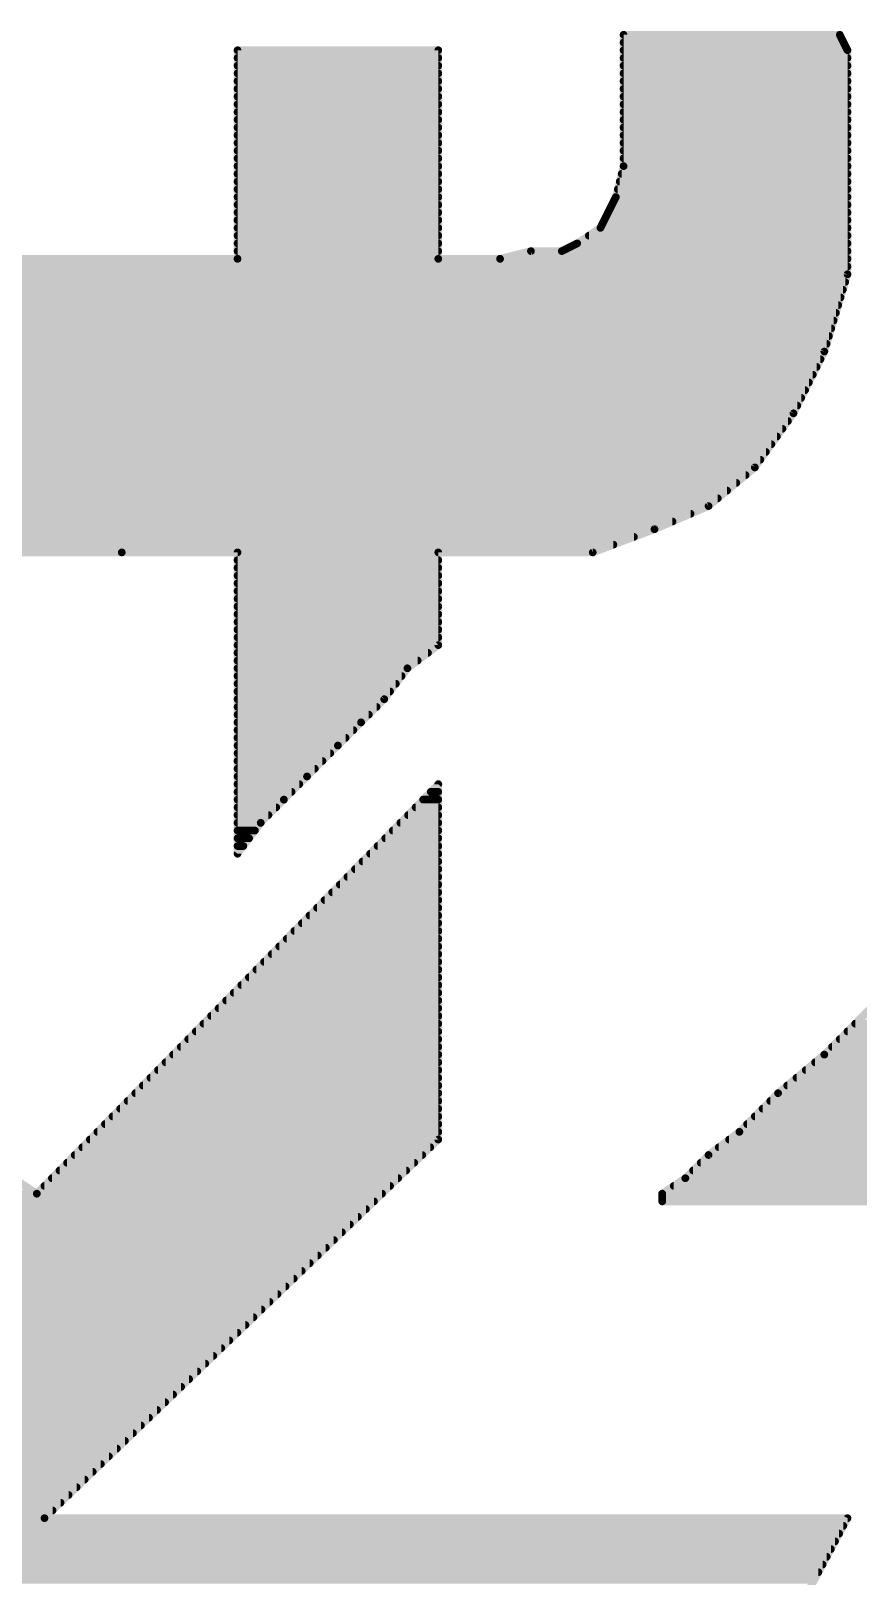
# Model space of a CAD drawing. Extents: x -16 to 96, y -18 to 53.
# Drawn here: x 41.202 to 42.274, y 26.695 to 28.695 of the extents above; entities that cross this region are included whole.
import ezdxf

# ---------------------------------------------------------------- set-up
doc = ezdxf.new("R2010")
doc.units = 0
doc.layers.add('22', color=40, linetype='CONTINUOUS')

msp = doc.modelspace()

# ---------------------------------------------------------------- linework, layer by layer
at = {"layer": '22', "const_width": 0.01}
for points in [[(42.25, 28.69), (41.97, 28.69)], [(41.97, 28.69), (41.97, 28.52)], [(41.97, 28.68), (42.255, 28.68)], [(42.26, 28.67), (42.25, 28.69)], [(41.73, 28.67), (41.47, 28.67)], [(41.47, 28.67), (41.47, 28.4)], [(41.47, 28.66), (41.73, 28.66)], [(41.73, 28.4), (41.73, 28.67)], [(41.97, 28.67), (42.26, 28.67)], [(41.97, 28.66), (42.26, 28.66)], [(42.26, 28.38), (42.26, 28.67)], [(41.47, 28.65), (41.73, 28.65)], [(41.47, 28.64), (41.73, 28.64)], [(41.97, 28.65), (42.26, 28.65)], [(41.97, 28.64), (42.26, 28.64)], [(41.47, 28.63), (41.73, 28.63)], [(41.47, 28.62), (41.73, 28.62)], [(41.97, 28.63), (42.26, 28.63)], [(41.97, 28.62), (42.26, 28.62)], [(41.47, 28.61), (41.73, 28.61)], [(41.47, 28.6), (41.73, 28.6)], [(41.97, 28.61), (42.26, 28.61)], [(41.97, 28.6), (42.26, 28.6)], [(41.47, 28.59), (41.73, 28.59)], [(41.47, 28.58), (41.73, 28.58)], [(41.97, 28.59), (42.26, 28.59)], [(41.97, 28.58), (42.26, 28.58)], [(41.47, 28.57), (41.73, 28.57)], [(41.47, 28.56), (41.73, 28.56)], [(41.97, 28.57), (42.26, 28.57)], [(41.97, 28.56), (42.26, 28.56)], [(41.47, 28.55), (41.73, 28.55)], [(41.47, 28.54), (41.73, 28.54)], [(41.97, 28.55), (42.26, 28.55)], [(41.97, 28.54), (42.26, 28.54)], [(41.47, 28.53), (41.73, 28.53)], [(41.47, 28.52), (41.73, 28.52)], [(41.97, 28.52), (41.96, 28.48)], [(41.97, 28.53), (42.26, 28.53)], [(41.97, 28.52), (42.26, 28.52)], [(41.47, 28.51), (41.73, 28.51)], [(41.47, 28.5), (41.73, 28.5)], [(41.965, 28.5), (42.26, 28.5)], [(41.9675, 28.51), (42.26, 28.51)], [(41.47, 28.49), (41.73, 28.49)], [(41.47, 28.48), (41.73, 28.48)], [(41.96, 28.48), (41.95, 28.46)], [(41.96, 28.48), (42.26, 28.48)], [(41.9625, 28.49), (42.26, 28.49)], [(41.47, 28.47), (41.73, 28.47)], [(41.47, 28.46), (41.73, 28.46)], [(41.95, 28.46), (41.94, 28.44)], [(41.95, 28.46), (42.26, 28.46)], [(41.955, 28.47), (42.26, 28.47)], [(41.47, 28.45), (41.73, 28.45)], [(41.47, 28.44), (41.73, 28.44)], [(41.94, 28.44), (41.91, 28.42)], [(41.94, 28.44), (42.26, 28.44)], [(41.945, 28.45), (42.26, 28.45)], [(41.47, 28.43), (41.73, 28.43)], [(41.47, 28.42), (41.73, 28.42)], [(41.91, 28.42), (41.89, 28.41)], [(41.91, 28.42), (42.26, 28.42)], [(41.925, 28.43), (42.26, 28.43)], [(41.47, 28.4), (40.31, 28.4)], [(41.47, 28.41), (41.73, 28.41)], [(41.47, 28.4), (41.73, 28.4)], [(41.81, 28.4), (41.73, 28.4)], [(41.85, 28.41), (41.81, 28.4)], [(41.81, 28.4), (42.26, 28.4)], [(41.89, 28.41), (41.85, 28.41)], [(41.89, 28.41), (42.26, 28.41)], [(40.31, 28.39), (42.26, 28.39)], [(40.31, 28.38), (42.26, 28.38)], [(42.23, 28.28), (42.26, 28.38)], [(40.31, 28.37), (42.257, 28.37)], [(40.31, 28.36), (42.254, 28.36)], [(40.31, 28.35), (42.251, 28.35)], [(40.31, 28.34), (42.248, 28.34)], [(40.31, 28.33), (42.245, 28.33)], [(40.31, 28.32), (42.242, 28.32)], [(40.31, 28.31), (42.239, 28.31)], [(40.31, 28.3), (42.236, 28.3)], [(40.31, 28.29), (42.233, 28.29)], [(40.31, 28.28), (42.23, 28.28)], [(42.19, 28.2), (42.23, 28.28)], [(40.31, 28.27), (42.225, 28.27)], [(40.31, 28.26), (42.22, 28.26)], [(40.31, 28.25), (42.215, 28.25)], [(40.31, 28.24), (42.21, 28.24)], [(40.31, 28.23), (42.205, 28.23)], [(40.31, 28.22), (42.2, 28.22)], [(40.31, 28.21), (42.195, 28.21)], [(40.31, 28.2), (42.19, 28.2)], [(42.14, 28.13), (42.19, 28.2)], [(40.31, 28.19), (42.1829, 28.19)], [(40.31, 28.18), (42.1757, 28.18)], [(40.31, 28.17), (42.1686, 28.17)], [(40.31, 28.16), (42.1614, 28.16)], [(40.31, 28.15), (42.1543, 28.15)], [(40.31, 28.14), (42.1471, 28.14)], [(40.31, 28.13), (42.14, 28.13)], [(40.31, 28.12), (42.128, 28.12)], [(42.08, 28.08), (42.14, 28.13)], [(40.31, 28.11), (42.116, 28.11)], [(40.31, 28.1), (42.104, 28.1)], [(40.31, 28.09), (42.092, 28.09)], [(40.31, 28.08), (42.08, 28.08)], [(42.01, 28.05), (42.08, 28.08)], [(40.31, 28.07), (42.0567, 28.07)], [(40.31, 28.06), (42.0333, 28.06)], [(40.31, 28.05), (42.01, 28.05)], [(40.31, 28.04), (41.9833, 28.04)], [(41.93, 28.02), (42.01, 28.05)], [(40.31, 28.03), (41.9567, 28.03)], [(40.31, 28.02), (41.32, 28.02)], [(40.31, 28.02), (41.93, 28.02)], [(41.32, 28.02), (41.47, 28.02)], [(41.47, 28.02), (41.47, 27.63)], [(41.73, 27.9), (41.73, 28.02)], [(41.73, 28.02), (41.93, 28.02)], [(41.47, 28.01), (41.73, 28.01)], [(41.47, 28), (41.73, 28)], [(41.47, 27.99), (41.73, 27.99)], [(41.47, 27.98), (41.73, 27.98)], [(41.47, 27.97), (41.73, 27.97)], [(41.47, 27.96), (41.73, 27.96)], [(41.47, 27.95), (41.73, 27.95)], [(41.47, 27.94), (41.73, 27.94)], [(41.47, 27.93), (41.73, 27.93)], [(41.47, 27.92), (41.73, 27.92)], [(41.47, 27.91), (41.73, 27.91)], [(41.47, 27.9), (41.73, 27.9)], [(41.69, 27.87), (41.73, 27.9)], [(41.47, 27.89), (41.7167, 27.89)], [(41.47, 27.88), (41.7033, 27.88)], [(41.47, 27.87), (41.69, 27.87)], [(41.47, 27.86), (41.6825, 27.86)], [(41.66, 27.83), (41.69, 27.87)], [(41.47, 27.85), (41.675, 27.85)], [(41.47, 27.84), (41.6675, 27.84)], [(41.47, 27.83), (41.66, 27.83)], [(41.47, 27.82), (41.65, 27.82)], [(41.63, 27.8), (41.66, 27.83)], [(41.47, 27.81), (41.64, 27.81)], [(41.47, 27.8), (41.63, 27.8)], [(41.6, 27.77), (41.63, 27.8)], [(41.21, 27.19), (40.31, 27.78)], [(41.47, 27.79), (41.62, 27.79)], [(41.47, 27.78), (41.61, 27.78)], [(41.47, 27.77), (41.6, 27.77)], [(41.47, 27.76), (41.59, 27.76)], [(41.56, 27.73), (41.6, 27.77)], [(41.47, 27.75), (41.58, 27.75)], [(41.47, 27.74), (41.57, 27.74)], [(41.73, 27.72), (41.21, 27.19)], [(41.47, 27.73), (41.56, 27.73)], [(41.47, 27.72), (41.55, 27.72)], [(41.53, 27.7), (41.56, 27.73)], [(41.73, 27.26), (41.73, 27.72)], [(41.47, 27.71), (41.54, 27.71)], [(41.47, 27.7), (41.53, 27.7)], [(41.5, 27.67), (41.53, 27.7)], [(41.7104, 27.7), (41.73, 27.7)], [(41.7202, 27.71), (41.73, 27.71)], [(41.47, 27.69), (41.52, 27.69)], [(41.47, 27.68), (41.51, 27.68)], [(41.6908, 27.68), (41.73, 27.68)], [(41.7006, 27.69), (41.73, 27.69)], [(41.47, 27.63), (41.5, 27.67)], [(41.47, 27.67), (41.5, 27.67)], [(41.47, 27.66), (41.4925, 27.66)], [(41.6711, 27.66), (41.73, 27.66)], [(41.6809, 27.67), (41.73, 27.67)], [(41.47, 27.65), (41.485, 27.65)], [(41.47, 27.64), (41.4775, 27.64)], [(41.6515, 27.64), (41.73, 27.64)], [(41.6613, 27.65), (41.73, 27.65)], [(41.6319, 27.62), (41.73, 27.62)], [(41.6417, 27.63), (41.73, 27.63)], [(41.6123, 27.6), (41.73, 27.6)], [(41.6221, 27.61), (41.73, 27.61)], [(41.5926, 27.58), (41.73, 27.58)], [(41.6025, 27.59), (41.73, 27.59)], [(41.573, 27.56), (41.73, 27.56)], [(41.5828, 27.57), (41.73, 27.57)], [(41.5534, 27.54), (41.73, 27.54)], [(41.5632, 27.55), (41.73, 27.55)], [(41.5338, 27.52), (41.73, 27.52)], [(41.5436, 27.53), (41.73, 27.53)], [(41.5142, 27.5), (41.73, 27.5)], [(41.524, 27.51), (41.73, 27.51)], [(41.4945, 27.48), (41.73, 27.48)], [(41.5043, 27.49), (41.73, 27.49)], [(41.4749, 27.46), (41.73, 27.46)], [(41.4847, 27.47), (41.73, 27.47)], [(41.4553, 27.44), (41.73, 27.44)], [(41.4651, 27.45), (41.73, 27.45)], [(41.4357, 27.42), (41.73, 27.42)], [(41.4455, 27.43), (41.73, 27.43)], [(42.23, 27.37), (42.29, 27.43)], [(41.416, 27.4), (41.73, 27.4)], [(41.4259, 27.41), (41.73, 27.41)], [(42.26, 27.4), (43.722, 27.4)], [(42.27, 27.41), (43.726, 27.41)], [(41.3964, 27.38), (41.73, 27.38)], [(41.4062, 27.39), (41.73, 27.39)], [(42.24, 27.38), (43.714, 27.38)], [(42.25, 27.39), (43.718, 27.39)], [(41.3768, 27.36), (41.73, 27.36)], [(41.3866, 27.37), (41.73, 27.37)], [(42.17, 27.32), (42.23, 27.37)], [(42.218, 27.36), (43.7025, 27.36)], [(42.23, 27.37), (43.71, 27.37)], [(41.3572, 27.34), (41.73, 27.34)], [(41.367, 27.35), (41.73, 27.35)], [(42.194, 27.34), (43.6875, 27.34)], [(42.206, 27.35), (43.695, 27.35)], [(41.3376, 27.32), (41.73, 27.32)], [(41.3474, 27.33), (41.73, 27.33)], [(42.12, 27.27), (42.17, 27.32)], [(42.17, 27.32), (43.674, 27.32)], [(42.182, 27.33), (43.68, 27.33)], [(41.3179, 27.3), (41.73, 27.3)], [(41.3277, 27.31), (41.73, 27.31)], [(42.15, 27.3), (43.662, 27.3)], [(42.16, 27.31), (43.668, 27.31)], [(41.2983, 27.28), (41.73, 27.28)], [(41.3081, 27.29), (41.73, 27.29)], [(42.13, 27.28), (43.65, 27.28)], [(42.14, 27.29), (43.656, 27.29)], [(41.22, 26.77), (41.73, 27.26)], [(41.2787, 27.26), (41.73, 27.26)], [(41.2885, 27.27), (41.73, 27.27)], [(42.08, 27.24), (42.12, 27.27)], [(42.1067, 27.26), (43.6167, 27.26)], [(42.12, 27.27), (43.6333, 27.27)], [(41.2591, 27.24), (41.7092, 27.24)], [(41.2689, 27.25), (41.7196, 27.25)], [(42.05, 27.21), (42.08, 27.24)], [(42.08, 27.24), (43.58, 27.24)], [(42.0933, 27.25), (43.6, 27.25)], [(41.2394, 27.22), (41.6884, 27.22)], [(41.2492, 27.23), (41.6988, 27.23)], [(42.06, 27.22), (43.54, 27.22)], [(42.07, 27.23), (43.56, 27.23)], [(41.2198, 27.2), (41.6675, 27.2)], [(41.2296, 27.21), (41.678, 27.21)], [(42.02, 27.19), (42.05, 27.21)], [(42.035, 27.2), (43.48, 27.2)], [(42.05, 27.21), (43.51, 27.21)], [(40.5038, 27.19), (41.21, 27.19)], [(40.52, 27.18), (41.6467, 27.18)], [(41.21, 27.19), (41.6571, 27.19)], [(42.02, 27.18), (42.02, 27.19)], [(42.02, 27.19), (43.39, 27.19)], [(43.3, 27.18), (42.02, 27.18)], [(42.02, 27.18), (43.3, 27.18)], [(40.5362, 27.17), (41.6363, 27.17)], [(40.5523, 27.16), (41.6259, 27.16)], [(40.5685, 27.15), (41.6155, 27.15)], [(40.5846, 27.14), (41.6051, 27.14)], [(40.6008, 27.13), (41.5947, 27.13)], [(40.6169, 27.12), (41.5843, 27.12)], [(40.6331, 27.11), (41.5739, 27.11)], [(40.6492, 27.1), (41.5635, 27.1)], [(40.6654, 27.09), (41.5531, 27.09)], [(40.6815, 27.08), (41.5427, 27.08)], [(40.6977, 27.07), (41.5322, 27.07)], [(40.7138, 27.06), (41.5218, 27.06)], [(40.73, 27.05), (41.5114, 27.05)], [(40.7462, 27.04), (41.501, 27.04)], [(40.7623, 27.03), (41.4906, 27.03)], [(40.7785, 27.02), (41.4802, 27.02)], [(40.7946, 27.01), (41.4698, 27.01)], [(40.8108, 27), (41.4594, 27)], [(40.8269, 26.99), (41.449, 26.99)], [(40.8431, 26.98), (41.4386, 26.98)], [(40.8592, 26.97), (41.4282, 26.97)], [(40.8754, 26.96), (41.4178, 26.96)], [(40.8915, 26.95), (41.4073, 26.95)], [(40.9077, 26.94), (41.3969, 26.94)], [(40.9238, 26.93), (41.3865, 26.93)], [(40.94, 26.92), (41.3761, 26.92)], [(40.9213, 26.9), (41.3553, 26.9)], [(40.9307, 26.91), (41.3657, 26.91)], [(40.9027, 26.88), (41.3345, 26.88)], [(40.912, 26.89), (41.3449, 26.89)], [(40.884, 26.86), (41.3137, 26.86)], [(40.8933, 26.87), (41.3241, 26.87)], [(40.8653, 26.84), (41.2929, 26.84)], [(40.8747, 26.85), (41.3033, 26.85)], [(40.8467, 26.82), (41.272, 26.82)], [(40.856, 26.83), (41.2824, 26.83)], [(40.828, 26.8), (41.2512, 26.8)], [(40.8373, 26.81), (41.2616, 26.81)], [(40.8093, 26.78), (41.2304, 26.78)], [(40.8187, 26.79), (41.2408, 26.79)], [(40.31, 26.76), (42.2546, 26.76)], [(40.8, 26.77), (41.22, 26.77)], [(42.26, 26.77), (41.22, 26.77)], [(42.05, 26.38), (42.26, 26.77)], [(40.31, 26.75), (42.2492, 26.75)], [(40.31, 26.74), (42.2438, 26.74)], [(40.31, 26.73), (42.2385, 26.73)], [(40.31, 26.72), (42.2331, 26.72)], [(40.31, 26.71), (42.2277, 26.71)], [(40.31, 26.7), (42.2223, 26.7)], [(40.31, 26.69), (42.2169, 26.69)]]:
    msp.add_lwpolyline(points, dxfattribs=at)
at = {"layer": '22', "const_width": 0.005}
for points in [[(41.97, 28.6925, 1), (41.97, 28.6875)], [(41.9725, 28.69, 1), (41.9675, 28.69)], [(41.97, 28.6825, 1), (41.97, 28.6775)], [(42.2522, 28.6911, 1), (42.2478, 28.6889)], [(42.25, 28.6875, 1), (42.25, 28.6925)], [(42.255, 28.6775, 1), (42.255, 28.6825)], [(41.47, 28.6725, 1), (41.47, 28.6675)], [(41.4725, 28.67, 1), (41.4675, 28.67)], [(41.47, 28.6625, 1), (41.47, 28.6575)], [(41.7325, 28.67, 1), (41.7275, 28.67)], [(41.73, 28.6675, 1), (41.73, 28.6725)], [(41.73, 28.6575, 1), (41.73, 28.6625)], [(41.97, 28.6725, 1), (41.97, 28.6675)], [(41.97, 28.6625, 1), (41.97, 28.6575)], [(42.2625, 28.67, 1), (42.2575, 28.67)], [(42.2578, 28.6689, 1), (42.2622, 28.6711)], [(42.26, 28.6675, 1), (42.26, 28.6725)], [(42.26, 28.6575, 1), (42.26, 28.6625)], [(41.47, 28.6525, 1), (41.47, 28.6475)], [(41.47, 28.6425, 1), (41.47, 28.6375)], [(41.73, 28.6475, 1), (41.73, 28.6525)], [(41.73, 28.6375, 1), (41.73, 28.6425)], [(41.97, 28.6525, 1), (41.97, 28.6475)], [(41.97, 28.6425, 1), (41.97, 28.6375)], [(42.26, 28.6475, 1), (42.26, 28.6525)], [(42.26, 28.6375, 1), (42.26, 28.6425)], [(41.47, 28.6325, 1), (41.47, 28.6275)], [(41.47, 28.6225, 1), (41.47, 28.6175)], [(41.73, 28.6275, 1), (41.73, 28.6325)], [(41.73, 28.6175, 1), (41.73, 28.6225)], [(41.97, 28.6325, 1), (41.97, 28.6275)], [(41.97, 28.6225, 1), (41.97, 28.6175)], [(42.26, 28.6275, 1), (42.26, 28.6325)], [(42.26, 28.6175, 1), (42.26, 28.6225)], [(41.47, 28.6125, 1), (41.47, 28.6075)], [(41.47, 28.6025, 1), (41.47, 28.5975)], [(41.73, 28.6075, 1), (41.73, 28.6125)], [(41.73, 28.5975, 1), (41.73, 28.6025)], [(41.97, 28.6125, 1), (41.97, 28.6075)], [(41.97, 28.6025, 1), (41.97, 28.5975)], [(42.26, 28.6075, 1), (42.26, 28.6125)], [(42.26, 28.5975, 1), (42.26, 28.6025)], [(41.47, 28.5925, 1), (41.47, 28.5875)], [(41.47, 28.5825, 1), (41.47, 28.5775)], [(41.73, 28.5875, 1), (41.73, 28.5925)], [(41.73, 28.5775, 1), (41.73, 28.5825)], [(41.97, 28.5925, 1), (41.97, 28.5875)], [(41.97, 28.5825, 1), (41.97, 28.5775)], [(42.26, 28.5875, 1), (42.26, 28.5925)], [(42.26, 28.5775, 1), (42.26, 28.5825)], [(41.47, 28.5725, 1), (41.47, 28.5675)], [(41.47, 28.5625, 1), (41.47, 28.5575)], [(41.73, 28.5675, 1), (41.73, 28.5725)], [(41.73, 28.5575, 1), (41.73, 28.5625)], [(41.97, 28.5725, 1), (41.97, 28.5675)], [(41.97, 28.5625, 1), (41.97, 28.5575)], [(42.26, 28.5675, 1), (42.26, 28.5725)], [(42.26, 28.5575, 1), (42.26, 28.5625)], [(41.47, 28.5525, 1), (41.47, 28.5475)], [(41.47, 28.5425, 1), (41.47, 28.5375)], [(41.73, 28.5475, 1), (41.73, 28.5525)], [(41.73, 28.5375, 1), (41.73, 28.5425)], [(41.97, 28.5525, 1), (41.97, 28.5475)], [(41.97, 28.5425, 1), (41.97, 28.5375)], [(42.26, 28.5475, 1), (42.26, 28.5525)], [(42.26, 28.5375, 1), (42.26, 28.5425)], [(41.47, 28.5325, 1), (41.47, 28.5275)], [(41.47, 28.5225, 1), (41.47, 28.5175)], [(41.73, 28.5275, 1), (41.73, 28.5325)], [(41.73, 28.5175, 1), (41.73, 28.5225)], [(41.97, 28.5325, 1), (41.97, 28.5275)], [(41.97, 28.5225, 1), (41.97, 28.5175)], [(41.9675, 28.52, 1), (41.9725, 28.52)], [(41.9724, 28.5194, 1), (41.9676, 28.5206)], [(42.26, 28.5275, 1), (42.26, 28.5325)], [(42.26, 28.5175, 1), (42.26, 28.5225)], [(41.47, 28.5125, 1), (41.47, 28.5075)], [(41.47, 28.5025, 1), (41.47, 28.4975)], [(41.73, 28.5075, 1), (41.73, 28.5125)], [(41.73, 28.4975, 1), (41.73, 28.5025)], [(41.965, 28.5025, 1), (41.965, 28.4975)], [(41.9675, 28.5125, 1), (41.9675, 28.5075)], [(42.26, 28.5075, 1), (42.26, 28.5125)], [(42.26, 28.4975, 1), (42.26, 28.5025)], [(41.47, 28.4925, 1), (41.47, 28.4875)], [(41.47, 28.4825, 1), (41.47, 28.4775)], [(41.73, 28.4875, 1), (41.73, 28.4925)], [(41.73, 28.4775, 1), (41.73, 28.4825)], [(41.96, 28.4825, 1), (41.96, 28.4775)], [(41.9576, 28.4806, 1), (41.9624, 28.4794)], [(41.9622, 28.4789, 1), (41.9578, 28.4811)], [(41.9625, 28.4925, 1), (41.9625, 28.4875)], [(42.26, 28.4875, 1), (42.26, 28.4925)], [(42.26, 28.4775, 1), (42.26, 28.4825)], [(41.47, 28.4725, 1), (41.47, 28.4675)], [(41.47, 28.4625, 1), (41.47, 28.4575)], [(41.73, 28.4675, 1), (41.73, 28.4725)], [(41.73, 28.4575, 1), (41.73, 28.4625)], [(41.95, 28.4625, 1), (41.95, 28.4575)], [(41.9478, 28.4611, 1), (41.9522, 28.4589)], [(41.9522, 28.4589, 1), (41.9478, 28.4611)], [(41.955, 28.4725, 1), (41.955, 28.4675)], [(42.26, 28.4675, 1), (42.26, 28.4725)], [(42.26, 28.4575, 1), (42.26, 28.4625)], [(41.47, 28.4525, 1), (41.47, 28.4475)], [(41.47, 28.4425, 1), (41.47, 28.4375)], [(41.73, 28.4475, 1), (41.73, 28.4525)], [(41.73, 28.4375, 1), (41.73, 28.4425)], [(41.94, 28.4425, 1), (41.94, 28.4375)], [(41.9378, 28.4411, 1), (41.9422, 28.4389)], [(41.9414, 28.4379, 1), (41.9386, 28.4421)], [(41.945, 28.4525, 1), (41.945, 28.4475)], [(42.26, 28.4475, 1), (42.26, 28.4525)], [(42.26, 28.4375, 1), (42.26, 28.4425)], [(41.47, 28.4325, 1), (41.47, 28.4275)], [(41.47, 28.4225, 1), (41.47, 28.4175)], [(41.73, 28.4275, 1), (41.73, 28.4325)], [(41.73, 28.4175, 1), (41.73, 28.4225)], [(41.91, 28.4225, 1), (41.91, 28.4175)], [(41.9086, 28.4221, 1), (41.9114, 28.4179)], [(41.9111, 28.4178, 1), (41.9089, 28.4222)], [(41.925, 28.4325, 1), (41.925, 28.4275)], [(42.26, 28.4275, 1), (42.26, 28.4325)], [(42.26, 28.4175, 1), (42.26, 28.4225)], [(41.47, 28.4125, 1), (41.47, 28.4075)], [(41.47, 28.4025, 1), (41.47, 28.3975)], [(41.4675, 28.4, 1), (41.4725, 28.4)], [(41.47, 28.3975, 1), (41.47, 28.4025)], [(41.73, 28.4025, 1), (41.73, 28.3975)], [(41.7275, 28.4, 1), (41.7325, 28.4)], [(41.73, 28.4075, 1), (41.73, 28.4125)], [(41.73, 28.3975, 1), (41.73, 28.4025)], [(41.81, 28.4025, 1), (41.81, 28.3975)], [(41.8094, 28.4024, 1), (41.8106, 28.3976)], [(41.81, 28.3975, 1), (41.81, 28.4025)], [(41.85, 28.4125, 1), (41.85, 28.4075)], [(41.8506, 28.4076, 1), (41.8494, 28.4124)], [(41.89, 28.4125, 1), (41.89, 28.4075)], [(41.8889, 28.4122, 1), (41.8911, 28.4078)], [(41.89, 28.4075, 1), (41.89, 28.4125)], [(42.26, 28.4075, 1), (42.26, 28.4125)], [(42.26, 28.3975, 1), (42.26, 28.4025)], [(42.2575, 28.38, 1), (42.2625, 28.38)], [(42.2624, 28.3793, 1), (42.2576, 28.3807)], [(42.26, 28.3875, 1), (42.26, 28.3925)], [(42.26, 28.3775, 1), (42.26, 28.3825)], [(42.254, 28.3575, 1), (42.254, 28.3625)], [(42.257, 28.3675, 1), (42.257, 28.3725)], [(42.248, 28.3375, 1), (42.248, 28.3425)], [(42.251, 28.3475, 1), (42.251, 28.3525)], [(42.242, 28.3175, 1), (42.242, 28.3225)], [(42.245, 28.3275, 1), (42.245, 28.3325)], [(42.236, 28.2975, 1), (42.236, 28.3025)], [(42.239, 28.3075, 1), (42.239, 28.3125)], [(42.2276, 28.2807, 1), (42.2324, 28.2793)], [(42.2322, 28.2789, 1), (42.2278, 28.2811)], [(42.23, 28.2775, 1), (42.23, 28.2825)], [(42.233, 28.2875, 1), (42.233, 28.2925)], [(42.22, 28.2575, 1), (42.22, 28.2625)], [(42.225, 28.2675, 1), (42.225, 28.2725)], [(42.21, 28.2375, 1), (42.21, 28.2425)], [(42.215, 28.2475, 1), (42.215, 28.2525)], [(42.2, 28.2175, 1), (42.2, 28.2225)], [(42.205, 28.2275, 1), (42.205, 28.2325)], [(42.1878, 28.2011, 1), (42.1922, 28.1989)], [(42.192, 28.1985, 1), (42.188, 28.2015)], [(42.19, 28.1975, 1), (42.19, 28.2025)], [(42.195, 28.2075, 1), (42.195, 28.2125)], [(42.1757, 28.1775, 1), (42.1757, 28.1825)], [(42.1829, 28.1875, 1), (42.1829, 28.1925)], [(42.1614, 28.1575, 1), (42.1614, 28.1625)], [(42.1686, 28.1675, 1), (42.1686, 28.1725)], [(42.1471, 28.1375, 1), (42.1471, 28.1425)], [(42.1543, 28.1475, 1), (42.1543, 28.1525)], [(42.128, 28.1175, 1), (42.128, 28.1225)], [(42.138, 28.1315, 1), (42.142, 28.1285)], [(42.1416, 28.1281, 1), (42.1384, 28.1319)], [(42.14, 28.1275, 1), (42.14, 28.1325)], [(42.104, 28.0975, 1), (42.104, 28.1025)], [(42.116, 28.1075, 1), (42.116, 28.1125)], [(42.0784, 28.0819, 1), (42.0816, 28.0781)], [(42.081, 28.0777, 1), (42.079, 28.0823)], [(42.08, 28.0775, 1), (42.08, 28.0825)], [(42.092, 28.0875, 1), (42.092, 28.0925)], [(42.0333, 28.0575, 1), (42.0333, 28.0625)], [(42.0567, 28.0675, 1), (42.0567, 28.0725)], [(41.9833, 28.0375, 1), (41.9833, 28.0425)], [(42.009, 28.0523, 1), (42.011, 28.0477)], [(42.0109, 28.0477, 1), (42.0091, 28.0523)], [(42.01, 28.0475, 1), (42.01, 28.0525)], [(41.32, 28.0225, 1), (41.32, 28.0175)], [(41.32, 28.0175, 1), (41.32, 28.0225)], [(41.4725, 28.02, 1), (41.4675, 28.02)], [(41.47, 28.0175, 1), (41.47, 28.0225)], [(41.7325, 28.02, 1), (41.7275, 28.02)], [(41.73, 28.0225, 1), (41.73, 28.0175)], [(41.9291, 28.0223, 1), (41.9309, 28.0177)], [(41.93, 28.0175, 1), (41.93, 28.0225)], [(41.93, 28.0175, 1), (41.93, 28.0225)], [(41.9567, 28.0275, 1), (41.9567, 28.0325)], [(41.47, 28.0125, 1), (41.47, 28.0075)], [(41.47, 28.0025, 1), (41.47, 27.9975)], [(41.73, 28.0075, 1), (41.73, 28.0125)], [(41.73, 27.9975, 1), (41.73, 28.0025)], [(41.47, 27.9925, 1), (41.47, 27.9875)], [(41.47, 27.9825, 1), (41.47, 27.9775)], [(41.73, 27.9875, 1), (41.73, 27.9925)], [(41.73, 27.9775, 1), (41.73, 27.9825)], [(41.47, 27.9725, 1), (41.47, 27.9675)], [(41.47, 27.9625, 1), (41.47, 27.9575)], [(41.73, 27.9675, 1), (41.73, 27.9725)], [(41.73, 27.9575, 1), (41.73, 27.9625)], [(41.47, 27.9525, 1), (41.47, 27.9475)], [(41.47, 27.9425, 1), (41.47, 27.9375)], [(41.73, 27.9475, 1), (41.73, 27.9525)], [(41.73, 27.9375, 1), (41.73, 27.9425)], [(41.47, 27.9325, 1), (41.47, 27.9275)], [(41.47, 27.9225, 1), (41.47, 27.9175)], [(41.73, 27.9275, 1), (41.73, 27.9325)], [(41.73, 27.9175, 1), (41.73, 27.9225)], [(41.47, 27.9125, 1), (41.47, 27.9075)], [(41.47, 27.9025, 1), (41.47, 27.8975)], [(41.7275, 27.9, 1), (41.7325, 27.9)], [(41.7315, 27.898, 1), (41.7285, 27.902)], [(41.73, 27.9075, 1), (41.73, 27.9125)], [(41.73, 27.8975, 1), (41.73, 27.9025)], [(41.47, 27.8925, 1), (41.47, 27.8875)], [(41.47, 27.8825, 1), (41.47, 27.8775)], [(41.7033, 27.8775, 1), (41.7033, 27.8825)], [(41.7167, 27.8875, 1), (41.7167, 27.8925)], [(41.47, 27.8725, 1), (41.47, 27.8675)], [(41.47, 27.8625, 1), (41.47, 27.8575)], [(41.6825, 27.8575, 1), (41.6825, 27.8625)], [(41.6885, 27.872, 1), (41.6915, 27.868)], [(41.692, 27.8685, 1), (41.688, 27.8715)], [(41.69, 27.8675, 1), (41.69, 27.8725)], [(41.47, 27.8525, 1), (41.47, 27.8475)], [(41.47, 27.8425, 1), (41.47, 27.8375)], [(41.6675, 27.8375, 1), (41.6675, 27.8425)], [(41.675, 27.8475, 1), (41.675, 27.8525)], [(41.47, 27.8325, 1), (41.47, 27.8275)], [(41.47, 27.8225, 1), (41.47, 27.8175)], [(41.65, 27.8175, 1), (41.65, 27.8225)], [(41.658, 27.8315, 1), (41.662, 27.8285)], [(41.6618, 27.8282, 1), (41.6582, 27.8318)], [(41.66, 27.8275, 1), (41.66, 27.8325)], [(41.47, 27.8125, 1), (41.47, 27.8075)], [(41.47, 27.8025, 1), (41.47, 27.7975)], [(41.6282, 27.8018, 1), (41.6318, 27.7982)], [(41.6318, 27.7982, 1), (41.6282, 27.8018)], [(41.63, 27.7975, 1), (41.63, 27.8025)], [(41.64, 27.8075, 1), (41.64, 27.8125)], [(41.47, 27.7925, 1), (41.47, 27.7875)], [(41.47, 27.7825, 1), (41.47, 27.7775)], [(41.61, 27.7775, 1), (41.61, 27.7825)], [(41.62, 27.7875, 1), (41.62, 27.7925)], [(41.47, 27.7725, 1), (41.47, 27.7675)], [(41.47, 27.7625, 1), (41.47, 27.7575)], [(41.59, 27.7575, 1), (41.59, 27.7625)], [(41.5982, 27.7718, 1), (41.6018, 27.7682)], [(41.6018, 27.7682, 1), (41.5982, 27.7718)], [(41.6, 27.7675, 1), (41.6, 27.7725)], [(41.47, 27.7525, 1), (41.47, 27.7475)], [(41.47, 27.7425, 1), (41.47, 27.7375)], [(41.57, 27.7375, 1), (41.57, 27.7425)], [(41.58, 27.7475, 1), (41.58, 27.7525)], [(41.47, 27.7325, 1), (41.47, 27.7275)], [(41.47, 27.7225, 1), (41.47, 27.7175)], [(41.55, 27.7175, 1), (41.55, 27.7225)], [(41.5582, 27.7318, 1), (41.5618, 27.7282)], [(41.5618, 27.7282, 1), (41.5582, 27.7318)], [(41.56, 27.7275, 1), (41.56, 27.7325)], [(41.7325, 27.72, 1), (41.7275, 27.72)], [(41.7318, 27.7182, 1), (41.7282, 27.7218)], [(41.47, 27.7125, 1), (41.47, 27.7075)], [(41.47, 27.7025, 1), (41.47, 27.6975)], [(41.5282, 27.7018, 1), (41.5318, 27.6982)], [(41.5318, 27.6982, 1), (41.5282, 27.7018)], [(41.53, 27.6975, 1), (41.53, 27.7025)], [(41.54, 27.7075, 1), (41.54, 27.7125)], [(41.7104, 27.7025, 1), (41.7104, 27.6975)], [(41.7202, 27.7125, 1), (41.7202, 27.7075)], [(41.73, 27.7075, 1), (41.73, 27.7125)], [(41.73, 27.6975, 1), (41.73, 27.7025)], [(41.47, 27.6925, 1), (41.47, 27.6875)], [(41.47, 27.6825, 1), (41.47, 27.6775)], [(41.51, 27.6775, 1), (41.51, 27.6825)], [(41.52, 27.6875, 1), (41.52, 27.6925)], [(41.6908, 27.6825, 1), (41.6908, 27.6775)], [(41.7006, 27.6925, 1), (41.7006, 27.6875)], [(41.73, 27.6875, 1), (41.73, 27.6925)], [(41.73, 27.6775, 1), (41.73, 27.6825)], [(41.47, 27.6725, 1), (41.47, 27.6675)], [(41.47, 27.6625, 1), (41.47, 27.6575)], [(41.4925, 27.6575, 1), (41.4925, 27.6625)], [(41.4982, 27.6718, 1), (41.5018, 27.6682)], [(41.502, 27.6685, 1), (41.498, 27.6715)], [(41.5, 27.6675, 1), (41.5, 27.6725)], [(41.6711, 27.6625, 1), (41.6711, 27.6575)], [(41.6809, 27.6725, 1), (41.6809, 27.6675)], [(41.73, 27.6675, 1), (41.73, 27.6725)], [(41.73, 27.6575, 1), (41.73, 27.6625)], [(41.47, 27.6525, 1), (41.47, 27.6475)], [(41.47, 27.6425, 1), (41.47, 27.6375)], [(41.4775, 27.6375, 1), (41.4775, 27.6425)], [(41.485, 27.6475, 1), (41.485, 27.6525)], [(41.6515, 27.6425, 1), (41.6515, 27.6375)], [(41.6613, 27.6525, 1), (41.6613, 27.6475)], [(41.73, 27.6475, 1), (41.73, 27.6525)], [(41.73, 27.6375, 1), (41.73, 27.6425)], [(41.468, 27.6315, 1), (41.472, 27.6285)], [(41.4675, 27.63, 1), (41.4725, 27.63)], [(41.6319, 27.6225, 1), (41.6319, 27.6175)], [(41.6417, 27.6325, 1), (41.6417, 27.6275)], [(41.73, 27.6275, 1), (41.73, 27.6325)], [(41.73, 27.6175, 1), (41.73, 27.6225)], [(41.6123, 27.6025, 1), (41.6123, 27.5975)], [(41.6221, 27.6125, 1), (41.6221, 27.6075)], [(41.73, 27.6075, 1), (41.73, 27.6125)], [(41.73, 27.5975, 1), (41.73, 27.6025)], [(41.5926, 27.5825, 1), (41.5926, 27.5775)], [(41.6025, 27.5925, 1), (41.6025, 27.5875)], [(41.73, 27.5875, 1), (41.73, 27.5925)], [(41.73, 27.5775, 1), (41.73, 27.5825)], [(41.573, 27.5625, 1), (41.573, 27.5575)], [(41.5828, 27.5725, 1), (41.5828, 27.5675)], [(41.73, 27.5675, 1), (41.73, 27.5725)], [(41.73, 27.5575, 1), (41.73, 27.5625)], [(41.5534, 27.5425, 1), (41.5534, 27.5375)], [(41.5632, 27.5525, 1), (41.5632, 27.5475)], [(41.73, 27.5475, 1), (41.73, 27.5525)], [(41.73, 27.5375, 1), (41.73, 27.5425)], [(41.5338, 27.5225, 1), (41.5338, 27.5175)], [(41.5436, 27.5325, 1), (41.5436, 27.5275)], [(41.73, 27.5275, 1), (41.73, 27.5325)], [(41.73, 27.5175, 1), (41.73, 27.5225)], [(41.5142, 27.5025, 1), (41.5142, 27.4975)], [(41.524, 27.5125, 1), (41.524, 27.5075)], [(41.73, 27.5075, 1), (41.73, 27.5125)], [(41.73, 27.4975, 1), (41.73, 27.5025)], [(41.4945, 27.4825, 1), (41.4945, 27.4775)], [(41.5043, 27.4925, 1), (41.5043, 27.4875)], [(41.73, 27.4875, 1), (41.73, 27.4925)], [(41.73, 27.4775, 1), (41.73, 27.4825)], [(41.4749, 27.4625, 1), (41.4749, 27.4575)], [(41.4847, 27.4725, 1), (41.4847, 27.4675)], [(41.73, 27.4675, 1), (41.73, 27.4725)], [(41.73, 27.4575, 1), (41.73, 27.4625)], [(41.4553, 27.4425, 1), (41.4553, 27.4375)], [(41.4651, 27.4525, 1), (41.4651, 27.4475)], [(41.73, 27.4475, 1), (41.73, 27.4525)], [(41.73, 27.4375, 1), (41.73, 27.4425)], [(41.4357, 27.4225, 1), (41.4357, 27.4175)], [(41.4455, 27.4325, 1), (41.4455, 27.4275)], [(41.73, 27.4275, 1), (41.73, 27.4325)], [(41.73, 27.4175, 1), (41.73, 27.4225)], [(41.416, 27.4025, 1), (41.416, 27.3975)], [(41.4259, 27.4125, 1), (41.4259, 27.4075)], [(41.73, 27.4075, 1), (41.73, 27.4125)], [(41.73, 27.3975, 1), (41.73, 27.4025)], [(42.26, 27.4025, 1), (42.26, 27.3975)], [(42.27, 27.4125, 1), (42.27, 27.4075)], [(41.3964, 27.3825, 1), (41.3964, 27.3775)], [(41.4062, 27.3925, 1), (41.4062, 27.3875)], [(41.73, 27.3875, 1), (41.73, 27.3925)], [(41.73, 27.3775, 1), (41.73, 27.3825)], [(42.24, 27.3825, 1), (42.24, 27.3775)], [(42.25, 27.3925, 1), (42.25, 27.3875)], [(41.3768, 27.3625, 1), (41.3768, 27.3575)], [(41.3866, 27.3725, 1), (41.3866, 27.3675)], [(41.73, 27.3675, 1), (41.73, 27.3725)], [(41.73, 27.3575, 1), (41.73, 27.3625)], [(42.218, 27.3625, 1), (42.218, 27.3575)], [(42.23, 27.3725, 1), (42.23, 27.3675)], [(42.2282, 27.3718, 1), (42.2318, 27.3682)], [(42.2316, 27.3681, 1), (42.2284, 27.3719)], [(41.3572, 27.3425, 1), (41.3572, 27.3375)], [(41.367, 27.3525, 1), (41.367, 27.3475)], [(41.73, 27.3475, 1), (41.73, 27.3525)], [(41.73, 27.3375, 1), (41.73, 27.3425)], [(42.194, 27.3425, 1), (42.194, 27.3375)], [(42.206, 27.3525, 1), (42.206, 27.3475)], [(41.3376, 27.3225, 1), (41.3376, 27.3175)], [(41.3474, 27.3325, 1), (41.3474, 27.3275)], [(41.73, 27.3275, 1), (41.73, 27.3325)], [(41.73, 27.3175, 1), (41.73, 27.3225)], [(42.17, 27.3225, 1), (42.17, 27.3175)], [(42.1684, 27.3219, 1), (42.1716, 27.3181)], [(42.1718, 27.3182, 1), (42.1682, 27.3218)], [(42.182, 27.3325, 1), (42.182, 27.3275)], [(41.3179, 27.3025, 1), (41.3179, 27.2975)], [(41.3277, 27.3125, 1), (41.3277, 27.3075)], [(41.73, 27.3075, 1), (41.73, 27.3125)], [(41.73, 27.2975, 1), (41.73, 27.3025)], [(42.15, 27.3025, 1), (42.15, 27.2975)], [(42.16, 27.3125, 1), (42.16, 27.3075)], [(41.2983, 27.2825, 1), (41.2983, 27.2775)], [(41.3081, 27.2925, 1), (41.3081, 27.2875)], [(41.73, 27.2875, 1), (41.73, 27.2925)], [(41.73, 27.2775, 1), (41.73, 27.2825)], [(42.13, 27.2825, 1), (42.13, 27.2775)], [(42.14, 27.2925, 1), (42.14, 27.2875)], [(41.2787, 27.2625, 1), (41.2787, 27.2575)], [(41.2885, 27.2725, 1), (41.2885, 27.2675)], [(41.7275, 27.26, 1), (41.7325, 27.26)], [(41.7317, 27.2582, 1), (41.7283, 27.2618)], [(41.73, 27.2675, 1), (41.73, 27.2725)], [(41.73, 27.2575, 1), (41.73, 27.2625)], [(42.1067, 27.2625, 1), (42.1067, 27.2575)], [(42.12, 27.2725, 1), (42.12, 27.2675)], [(42.1182, 27.2718, 1), (42.1218, 27.2682)], [(42.1215, 27.268, 1), (42.1185, 27.272)], [(41.2591, 27.2425, 1), (41.2591, 27.2375)], [(41.2689, 27.2525, 1), (41.2689, 27.2475)], [(41.7092, 27.2375, 1), (41.7092, 27.2425)], [(41.7196, 27.2475, 1), (41.7196, 27.2525)], [(42.08, 27.2425, 1), (42.08, 27.2375)], [(42.0785, 27.242, 1), (42.0815, 27.238)], [(42.0818, 27.2382, 1), (42.0782, 27.2418)], [(42.0933, 27.2525, 1), (42.0933, 27.2475)], [(41.2394, 27.2225, 1), (41.2394, 27.2175)], [(41.2492, 27.2325, 1), (41.2492, 27.2275)], [(41.6884, 27.2175, 1), (41.6884, 27.2225)], [(41.6988, 27.2275, 1), (41.6988, 27.2325)], [(42.06, 27.2225, 1), (42.06, 27.2175)], [(42.07, 27.2325, 1), (42.07, 27.2275)], [(41.2198, 27.2025, 1), (41.2198, 27.1975)], [(41.2296, 27.2125, 1), (41.2296, 27.2075)], [(41.6675, 27.1975, 1), (41.6675, 27.2025)], [(41.678, 27.2075, 1), (41.678, 27.2125)], [(42.035, 27.2025, 1), (42.035, 27.1975)], [(42.05, 27.2125, 1), (42.05, 27.2075)], [(42.0482, 27.2118, 1), (42.0518, 27.2082)], [(42.0514, 27.2079, 1), (42.0486, 27.2121)], [(41.21, 27.1925, 1), (41.21, 27.1875)], [(41.2082, 27.1918, 1), (41.2118, 27.1882)], [(41.2086, 27.1879, 1), (41.2114, 27.1921)], [(41.21, 27.1875, 1), (41.21, 27.1925)], [(41.6467, 27.1775, 1), (41.6467, 27.1825)], [(41.6571, 27.1875, 1), (41.6571, 27.1925)], [(42.0225, 27.19, 1), (42.0175, 27.19)], [(42.02, 27.1925, 1), (42.02, 27.1875)], [(42.0186, 27.1921, 1), (42.0214, 27.1879)], [(42.02, 27.1825, 1), (42.02, 27.1775)], [(42.02, 27.1825, 1), (42.02, 27.1775)], [(42.0175, 27.18, 1), (42.0225, 27.18)], [(41.6259, 27.1575, 1), (41.6259, 27.1625)], [(41.6363, 27.1675, 1), (41.6363, 27.1725)], [(41.6051, 27.1375, 1), (41.6051, 27.1425)], [(41.6155, 27.1475, 1), (41.6155, 27.1525)], [(41.5843, 27.1175, 1), (41.5843, 27.1225)], [(41.5947, 27.1275, 1), (41.5947, 27.1325)], [(41.5635, 27.0975, 1), (41.5635, 27.1025)], [(41.5739, 27.1075, 1), (41.5739, 27.1125)], [(41.5427, 27.0775, 1), (41.5427, 27.0825)], [(41.5531, 27.0875, 1), (41.5531, 27.0925)], [(41.5218, 27.0575, 1), (41.5218, 27.0625)], [(41.5322, 27.0675, 1), (41.5322, 27.0725)], [(41.501, 27.0375, 1), (41.501, 27.0425)], [(41.5114, 27.0475, 1), (41.5114, 27.0525)], [(41.4802, 27.0175, 1), (41.4802, 27.0225)], [(41.4906, 27.0275, 1), (41.4906, 27.0325)], [(41.4594, 26.9975, 1), (41.4594, 27.0025)], [(41.4698, 27.0075, 1), (41.4698, 27.0125)], [(41.4386, 26.9775, 1), (41.4386, 26.9825)], [(41.449, 26.9875, 1), (41.449, 26.9925)], [(41.4178, 26.9575, 1), (41.4178, 26.9625)], [(41.4282, 26.9675, 1), (41.4282, 26.9725)], [(41.3969, 26.9375, 1), (41.3969, 26.9425)], [(41.4073, 26.9475, 1), (41.4073, 26.9525)], [(41.3761, 26.9175, 1), (41.3761, 26.9225)], [(41.3865, 26.9275, 1), (41.3865, 26.9325)], [(41.3553, 26.8975, 1), (41.3553, 26.9025)], [(41.3657, 26.9075, 1), (41.3657, 26.9125)], [(41.3345, 26.8775, 1), (41.3345, 26.8825)], [(41.3449, 26.8875, 1), (41.3449, 26.8925)], [(41.3137, 26.8575, 1), (41.3137, 26.8625)], [(41.3241, 26.8675, 1), (41.3241, 26.8725)], [(41.2929, 26.8375, 1), (41.2929, 26.8425)], [(41.3033, 26.8475, 1), (41.3033, 26.8525)], [(41.272, 26.8175, 1), (41.272, 26.8225)], [(41.2824, 26.8275, 1), (41.2824, 26.8325)], [(41.2512, 26.7975, 1), (41.2512, 26.8025)], [(41.2616, 26.8075, 1), (41.2616, 26.8125)], [(41.2304, 26.7775, 1), (41.2304, 26.7825)], [(41.2408, 26.7875, 1), (41.2408, 26.7925)], [(41.22, 26.7725, 1), (41.22, 26.7675)], [(41.2183, 26.7718, 1), (41.2217, 26.7682)], [(41.22, 26.7675, 1), (41.22, 26.7725)], [(42.2546, 26.7575, 1), (42.2546, 26.7625)], [(42.2622, 26.7688, 1), (42.2578, 26.7712)], [(42.26, 26.7675, 1), (42.26, 26.7725)], [(42.2438, 26.7375, 1), (42.2438, 26.7425)], [(42.2492, 26.7475, 1), (42.2492, 26.7525)], [(42.2331, 26.7175, 1), (42.2331, 26.7225)], [(42.2385, 26.7275, 1), (42.2385, 26.7325)], [(42.2223, 26.6975, 1), (42.2223, 26.7025)], [(42.2277, 26.7075, 1), (42.2277, 26.7125)]]:
    msp.add_lwpolyline(points, format="xyb", dxfattribs=at)

doc.saveas('drawing.dxf')
